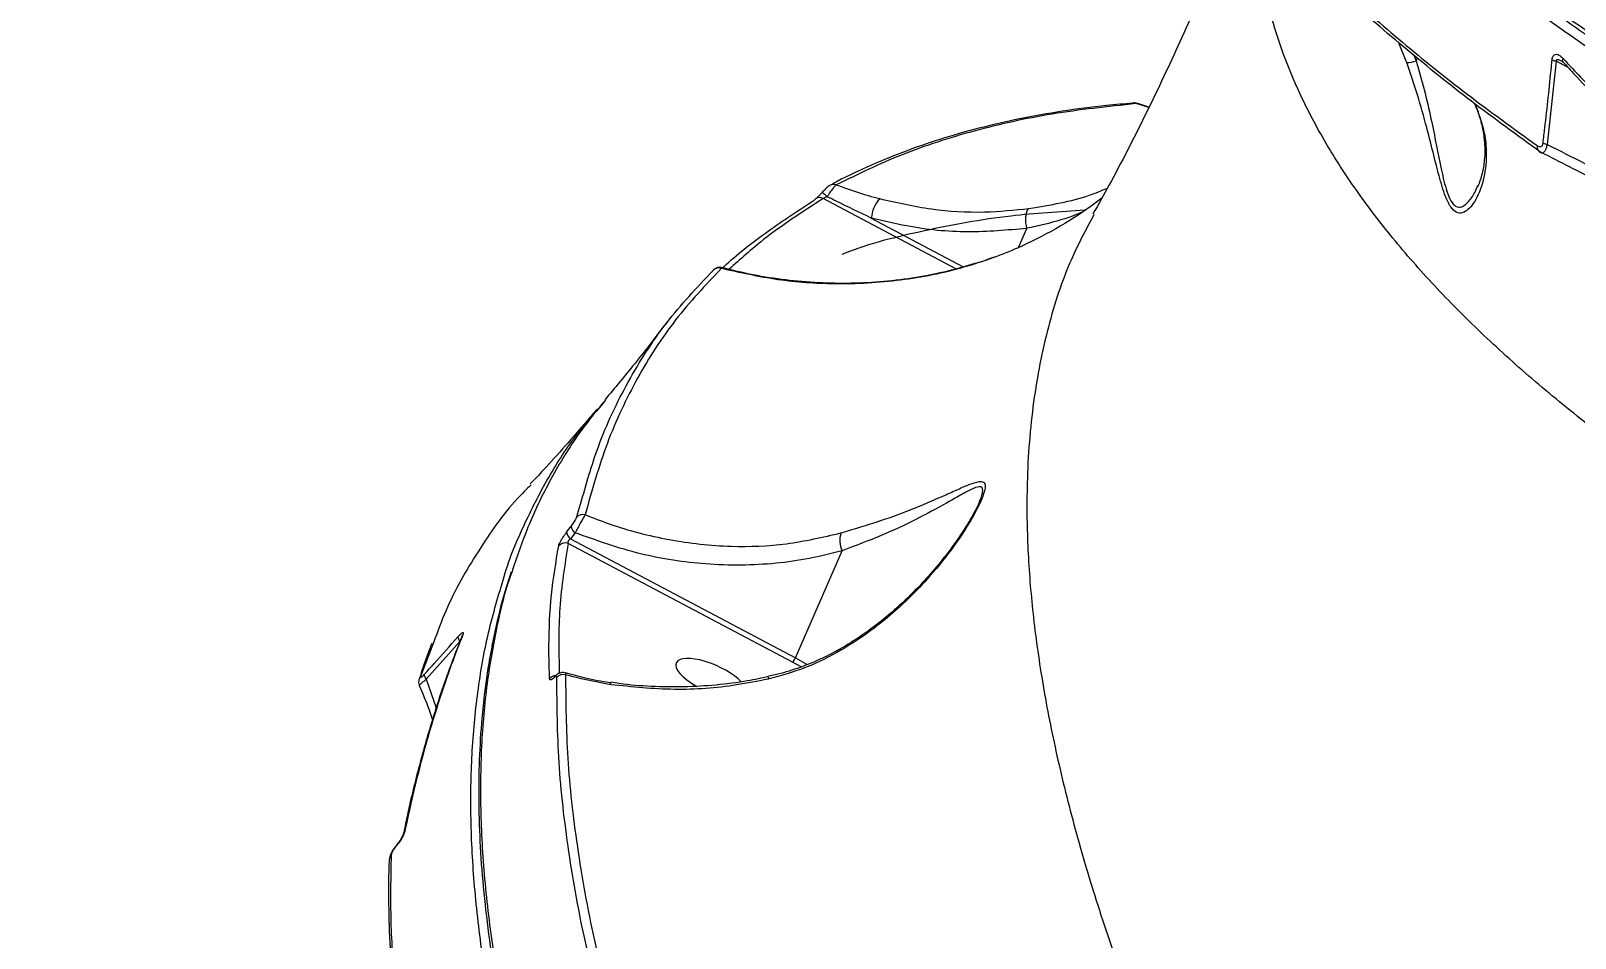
# Model space of a CAD drawing. Header units: millimetres. Extents: x -8607 to 7621, y -5747 to 4382.
# Drawn here: x 5129.4 to 5321.1, y -304.1 to -191.5 of the extents above; entities that cross this region are included whole.
import ezdxf

# ---------------------------------------------------------------- set-up
doc = ezdxf.new("R2010")
doc.units = ezdxf.units.MM
doc.layers.add('DIKOM_ОБЪЕКТ', color=7, linetype='Continuous')
doc.layers.add('DIKOM_РАЗМЕР_ОБЪЕКТА', color=7, linetype='Continuous')
doc.styles.add('style1', font='arial.ttf', dxfattribs={"width": 0.8})
doc.dimstyles.new('1-50', dxfattribs={"dimtxt": 300, "dimasz": 200, "dimexe": 100, "dimexo": 0, "dimgap": 100, "dimtad": 1, "dimtxsty": 'style1', "dimcen": 200, "dimclrd": 7, "dimclre": 7, "dimclrt": 7, "dimadec": 1, "dimazin": 2, "dimtfac": 1, "dimtmove": 0, "dimatfit": 2, "dimfxl": 0, "dimlwd": 25, "dimlwe": 18, "dimarcsym": 0})

# ---------------------------------------------------------------- blocks, each defined once
blk = doc.blocks.new('*D11')
at = {"layer": 'Defpoints', "color": 0, "transparency": 16777216}
for p in [(7619.37, -165.15), (-6826.53, -739.39), (7619.37, -5647.14)]:
    blk.add_point(p, dxfattribs=at)
at = {"layer": 'DIKOM_РАЗМЕР_ОБЪЕКТА', "color": 7, "lineweight": 18, "transparency": 16777216}
for p, q in [((7619.37, -165.15), (7619.37, -5747.14)), ((-6826.53, -739.39), (-6826.53, -5747.14))]:
    blk.add_line(p, q, dxfattribs=at)
at = {"layer": 'DIKOM_РАЗМЕР_ОБЪЕКТА', "color": 7, "lineweight": 25, "transparency": 16777216}
blk.add_line((-6626.53, -5647.14), (7419.37, -5647.14), dxfattribs=at)
at = {"layer": 'DIKOM_РАЗМЕР_ОБЪЕКТА', "color": 7, "transparency": 16777216}
for points in [[(-6626.53, -5613.8), (-6626.53, -5680.47), (-6826.53, -5647.14)], [(7419.37, -5613.8), (7419.37, -5680.47), (7619.37, -5647.14)]]:
    blk.add_solid(points, dxfattribs=at)
at = {"layer": 'DIKOM_РАЗМЕР_ОБЪЕКТА', "color": 7, "transparency": 16777216, "insert": (396.42, -5393.96), "char_height": 300, "attachment_point": 5, "style": 'style1'}
blk.add_mtext('14400', dxfattribs=at)
blk = doc.blocks.new('*D13')
at = {"layer": 'Defpoints', "color": 0, "transparency": 16777216}
for p in [(-5326.53, -191.39), (6073.47, -191.39), (6073.47, -4959.53)]:
    blk.add_point(p, dxfattribs=at)
at = {"layer": 'DIKOM_РАЗМЕР_ОБЪЕКТА', "color": 7, "lineweight": 18, "transparency": 16777216}
for p, q in [((-5326.53, -191.39), (-5326.53, -5059.53)), ((6073.47, -191.39), (6073.47, -5059.53))]:
    blk.add_line(p, q, dxfattribs=at)
at = {"layer": 'DIKOM_РАЗМЕР_ОБЪЕКТА', "color": 7, "lineweight": 25, "transparency": 16777216}
blk.add_line((-5126.53, -4959.53), (5873.47, -4959.53), dxfattribs=at)
at = {"layer": 'DIKOM_РАЗМЕР_ОБЪЕКТА', "color": 7, "transparency": 16777216}
for points in [[(-5126.53, -4926.2), (-5126.53, -4992.86), (-5326.53, -4959.53)], [(5873.47, -4926.2), (5873.47, -4992.86), (6073.47, -4959.53)]]:
    blk.add_solid(points, dxfattribs=at)
at = {"layer": 'DIKOM_РАЗМЕР_ОБЪЕКТА', "color": 7, "transparency": 16777216, "insert": (373.47, -4706.36), "char_height": 300, "attachment_point": 5, "style": 'style1'}
blk.add_mtext('11400', dxfattribs=at)

msp = doc.modelspace()

# ---------------------------------------------------------------- linework, layer by layer
at = {"layer": 'DIKOM_ОБЪЕКТ', "color": 7, "linetype": 'Continuous', "lineweight": 15}
for p, q in [((5300.127, -195.221), (5299.162, -192.858)), ((5300.195, -195.388), (5300.127, -195.221)), ((5301.076, -194.476), (5301.372, -195.191)), ((5301.372, -195.191), (5301.526, -194.837)), ((5318.766, -195.234), (5317.643, -205.576)), ((5320.233, -196.011), (5318.766, -195.234)), ((5319.685, -195.44), (5319.697, -195.453)), ((5268.183, -200.974), (5266.597, -200.499)), ((5268.193, -200.955), (5266.695, -200.461)), ((5308.94, -210.862), (5309.037, -210.637)), ((5244.248, -221.005), (5227.772, -212.282)), ((5233.745, -214.704), (5245.165, -220.751)), ((5252.005, -218.373), (5253.048, -215.976)), ((5197.15, -251.85), (5197.661, -250.198)), ((5195.928, -253.687), (5196.499, -252.957)), ((5196.989, -253.768), (5196.416, -254.5)), ((5196.416, -254.5), (5224.326, -269.276)), ((5223.976, -269.831), (5196.126, -255.086)), ((5224.326, -269.276), (5230.107, -255.991)), ((5179.451, -267.303), (5177.805, -271.594)), ((5182.688, -267.236), (5178.502, -271.939)), ((5182.912, -266.664), (5182.731, -267.136)), ((5225.019, -270.403), (5223.976, -269.831)), ((5224.326, -269.276), (5225.796, -270.094)), ((5178.502, -271.939), (5179.752, -275.479)), ((5201.421, -272.391), (5201.422, -272.392)), ((5174.875, -292.438), (5174.544, -292.867)), ((5174.872, -292.435), (5174.876, -292.43))]:
    msp.add_line(p, q, dxfattribs=at)
at = {"layer": 'DIKOM_ОБЪЕКТ', "color": 7, "linetype": 'Continuous', "lineweight": 15, "flags": 128}
for points in [[(5316.672, -206.463), (5316.739, -206.504), (5316.854, -206.55)], [(5226.878, -212.279), (5226.759, -212.368), (5226.657, -212.48)], [(5228.264, -212.047), (5228.125, -211.926), (5227.997, -211.815), (5227.884, -211.717), (5227.79, -211.636), (5227.718, -211.574), (5227.671, -211.534), (5227.651, -211.518), (5227.658, -211.525)], [(5183.043, -266.412), (5182.954, -266.529), (5182.891, -266.654)], [(5194.474, -271.568), (5194.404, -271.655), (5194.347, -271.779)], [(5220.998, -271.698), (5220.986, -271.704), (5220.95, -271.778), (5220.934, -271.933)], [(5174.85, -292.521), (5174.866, -292.443), (5174.872, -292.435)]]:
    msp.add_lwpolyline(points, dxfattribs=at)
at = {"layer": 'DIKOM_ОБЪЕКТ', "color": 7, "linetype": 'Continuous', "lineweight": 15}
for centre, radius, start, end in [((5300.304, -192.421), 2.968, 267.89599, 291.09898), ((5319.043, -193.538), 1.718, 242.28471, 260.6935), ((5320.159, -195.038), 0.622, 162.12823, 220.32792), ((5266.245, -201.198), 0.783, 63.32233, 92.96133), ((5317.122, -205.873), 0.742, 167.49625, 232.67246), ((5317.967, -203.891), 1.716, 240.63869, 259.13921), ((5229.057, -211.403), 0.886, 67.03175, 117.45304), ((5227.323, -213.027), 0.87, 58.92529, 120.74624), ((5238.094, -215.119), 4.369, 139.60949, 174.54907), ((5214.79, -221.804), 0.913, 68.55239, 141.55812), ((4909.132, -176.238), 498.672, 319.88716, 353.07701), ((5197.551, -252.874), 1.056, 184.5085, 237.80587), ((5197.93, -252.486), 1.007, 73.07713, 140.81977), ((5196.982, -253.606), 1.058, 184.39312, 237.63524), ((5233.056, -254.697), 3.219, 163.35927, 203.68546), ((5195.731, -256.029), 1.023, 67.26676, 140.66122), ((5183.232, -266.634), 0.81, 182.58576, 227.89124), ((5222.68, -268.626), 1.769, 317.08031, 338.43393), ((5178.431, -272.171), 0.851, 137.28914, 163.32542), ((5179.064, -271.343), 0.819, 181.50831, 226.7037), ((5194.639, -272.509), 1.036, 93.55654, 142.17043), ((5195.534, -272.402), 1.06, 75.71155, 140.5903), ((5200.835, -272.482), 0.594, 347.17424, 8.76562), ((4918.446, -153.187), 471.815, 327.84844, 345.11573), ((5176.368, -291.268), 0.723, 134.89815, 168.38951), ((5174.744, -294.389), 0.825, 137.11732, 177.50308)]:
    msp.add_arc(centre, radius, start, end, dxfattribs=at)
for start_param, end_param in [(3.1075043, 4.4573664), (0.6739656, 3.1075043)]:
    msp.add_ellipse((5213.816, -271.786), major_axis=(4.28, -1.868), ratio=0.3638166, start_param=start_param, end_param=end_param, dxfattribs=at)
for points, knots in [([(5261.766, -120.719), (5262.045, -121.819), (5262.884, -125.117), (5265.078, -130.587), (5268.267, -137.112), (5272.164, -143.593), (5276.762, -150.104), (5282.105, -156.672), (5288.194, -163.279), (5295.045, -169.921), (5302.617, -176.547), (5310.795, -183.058), (5319.529, -189.436), (5328.787, -195.681), (5338.675, -201.864), (5349.243, -208.012), (5360.479, -214.103), (5372.392, -220.132), (5384.899, -226.051), (5398.508, -232.079), (5413.25, -238.173), (5429.171, -244.296), (5445.722, -250.217), (5462.883, -255.924), (5480.449, -261.35), (5498.346, -266.474), (5514.586, -270.804), (5524.998, -273.364), (5529.238, -274.406)], [0, 0, 0, 0, 0.0193792, 0.0581174, 0.0954279, 0.1328025, 0.1703717, 0.2080063, 0.2463915, 0.2848464, 0.3235135, 0.3622519, 0.3995625, 0.436937, 0.4745063, 0.5121409, 0.5505261, 0.588981, 0.6276481, 0.6663865, 0.7098565, 0.7533264, 0.7968979, 0.8407788, 0.8847641, 0.927591, 0.970515, 1, 1, 1, 1]), ([(5404.168, -236.345), (5400.751, -234.903), (5393.01, -231.637), (5381.434, -226.4), (5369.436, -220.637), (5357.944, -214.735), (5346.904, -208.67), (5336.367, -202.455), (5326.355, -196.092), (5316.954, -189.629), (5308.3, -183.159), (5300.396, -176.707), (5293.221, -170.278), (5286.688, -163.798), (5280.779, -157.239), (5275.53, -150.618), (5270.968, -143.94), (5267.121, -137.254), (5264.11, -130.664), (5262.213, -125.61), (5261.562, -122.802), (5261.401, -122.108)], [0, 0, 0, 0, 0.0428991, 0.0971839, 0.151562, 0.2062232, 0.2609796, 0.316828, 0.372778, 0.4290365, 0.4853989, 0.5396837, 0.5940618, 0.648723, 0.7034795, 0.7593278, 0.8152778, 0.8715363, 0.9278987, 0.9821829, 1, 1, 1, 1]), ([(5261.715, -121.043), (5261.95, -121.915), (5262.57, -124.212), (5263.926, -127.96), (5265.746, -132.28), (5267.887, -136.616), (5270.327, -140.947), (5273.065, -145.265), (5276.099, -149.571), (5279.429, -153.867), (5283.055, -158.153), (5286.979, -162.431), (5291.2, -166.702), (5295.72, -170.967), (5300.54, -175.228), (5305.663, -179.485), (5311.084, -183.735), (5316.781, -187.963), (5322.735, -192.15), (5328.93, -196.287), (5335.362, -200.373), (5342.035, -204.409), (5348.949, -208.398), (5356.107, -212.34), (5363.511, -216.238), (5371.162, -220.091), (5379.063, -223.901), (5387.217, -227.67), (5395.622, -231.396), (5404.254, -235.069), (5413.079, -238.673), (5422.066, -242.196), (5431.207, -245.634), (5440.506, -248.991), (5449.965, -252.267), (5459.589, -255.463), (5469.378, -258.582), (5479.337, -261.622), (5489.466, -264.587), (5499.776, -267.471), (5508.857, -269.921), (5514.549, -271.372), (5516.7, -271.92)], [0, 0, 0, 0, 0.0156363, 0.0411444, 0.0668171, 0.0925212, 0.118104, 0.1435891, 0.169002, 0.1943684, 0.2197142, 0.2450657, 0.2704423, 0.2958694, 0.3213745, 0.3469852, 0.3727297, 0.3985238, 0.4242006, 0.449751, 0.4752041, 0.5005888, 0.525934, 0.5512685, 0.5766186, 0.6020063, 0.6274605, 0.6530102, 0.6786843, 0.7044559, 0.7301635, 0.7557277, 0.7811862, 0.8065684, 0.8319031, 0.8572195, 0.8825461, 0.9079026, 0.933318, 0.9588211, 0.9844409, 1, 1, 1, 1]), ([(5281.03, -170.5), (5280.417, -172.228), (5278.731, -176.979), (5275.658, -184.609), (5271.84, -193.411), (5267.704, -202.077), (5264.178, -209.012), (5261.929, -213.002), (5261.254, -214.2)], [0, 0, 0, 0, 0.1138099, 0.3128686, 0.5126522, 0.7130191, 0.9138143, 1, 1, 1, 1]), ([(5372.894, -271.444), (5368.834, -269.339), (5360.703, -265.122), (5349.439, -258.628), (5338.878, -252.017), (5329.685, -245.678), (5321.714, -239.648), (5314.83, -233.94), (5308.539, -228.174), (5302.847, -222.344), (5297.784, -216.469), (5293.363, -210.546), (5289.614, -204.6), (5286.722, -198.962), (5284.575, -193.652), (5283.097, -188.783), (5282.118, -184.04), (5281.627, -179.423), (5281.533, -175.368), (5281.796, -172.867), (5281.899, -171.887)], [0, 0, 0, 0, 0.0678739, 0.1359356, 0.2041657, 0.2725871, 0.3293623, 0.386236, 0.4435019, 0.5008696, 0.5587606, 0.616758, 0.6751615, 0.7336756, 0.7827762, 0.8319433, 0.8779466, 0.9239499, 0.9701759, 1, 1, 1, 1]), ([(5285.658, -179.911), (5287.831, -182.075), (5292.18, -186.407), (5299.578, -192.877), (5307.563, -199.326), (5313.451, -203.582), (5316.398, -205.713)], [0, 0, 0, 0, 0.2489043, 0.4982428, 0.7488998, 1, 1, 1, 1]), ([(5316.854, -206.55), (5313.933, -204.442), (5308.086, -200.222), (5300.172, -193.801), (5294.894, -189.306), (5292.473, -186.942), (5292.278, -186.752)], [0, 0, 0, 0, 0.3229134, 0.6463899, 0.9715769, 1, 1, 1, 1]), ([(5308.708, -200.56), (5309.127, -201.717), (5309.986, -204.088), (5310.175, -207.384), (5309.702, -210.474), (5308.779, -212.562), (5307.853, -213.652), (5307.165, -214.107), (5306.409, -214.12), (5305.646, -213.408), (5304.899, -211.856), (5304.196, -209.461), (5303.468, -206.524), (5302.616, -203.147), (5301.578, -199.387), (5300.658, -196.727), (5300.195, -195.388)], [0, 0, 0, 0, 0.107821, 0.2210421, 0.337286, 0.4558856, 0.4981827, 0.5410117, 0.5880391, 0.626747, 0.6655075, 0.7228274, 0.7813397, 0.8411435, 0.9200144, 1, 1, 1, 1]), ([(5301.372, -195.191), (5301.712, -196.371), (5302.394, -198.741), (5303.194, -202.232), (5303.88, -205.599), (5304.477, -208.665), (5305.049, -211.116), (5305.666, -212.65), (5306.322, -213.384), (5307.123, -213.375), (5307.962, -212.618), (5308.595, -211.702), (5308.872, -211.028), (5308.94, -210.862)], [0, 0, 0, 0, 0.1247635, 0.2506906, 0.3598131, 0.4705807, 0.5692774, 0.6272135, 0.6850015, 0.7591436, 0.8579345, 0.9650953, 1, 1, 1, 1]), ([(5317.125, -205.387), (5317.201, -204.758), (5317.58, -201.613), (5317.947, -198.169), (5318.217, -195.35), (5318.244, -195.059)], [0, 0, 0, 0, 0.1831691, 0.9158786, 1, 1, 1, 1]), ([(5318.244, -195.059), (5318.259, -194.959), (5318.289, -194.759), (5318.402, -194.542), (5318.572, -194.392), (5318.845, -194.346), (5319.199, -194.493), (5319.447, -194.731), (5319.567, -194.847)], [0, 0, 0, 0, 0.1098635, 0.2200424, 0.3257284, 0.4925231, 0.7537199, 1, 1, 1, 1]), ([(5319.493, -195.277), (5319.38, -195.217), (5319.189, -195.116), (5318.955, -195.044), (5318.826, -195.045), (5318.774, -195.074), (5318.757, -195.099), (5318.748, -195.13), (5318.747, -195.172), (5318.759, -195.211), (5318.766, -195.234)], [0, 0, 0, 0, 0.387287, 0.657229, 0.7871315, 0.8321154, 0.877532, 0.8902854, 0.9348404, 1, 1, 1, 1]), ([(5319.484, -195.265), (5319.484, -195.265), (5319.475, -195.262), (5319.553, -195.304), (5319.637, -195.392), (5319.685, -195.442)], [0, 0, 0, 0, 0.0340921, 0.4456179, 1, 1, 1, 1]), ([(5319.567, -194.847), (5319.892, -195.195), (5321.515, -196.936), (5325.823, -201.474), (5332.743, -208.479), (5343.031, -218.432), (5351.025, -225.588), (5355.872, -229.928)], [0, 0, 0, 0, 0.0299896, 0.1499527, 0.3900715, 0.6301904, 1, 1, 1, 1]), ([(5319.708, -195.44), (5320.241, -196.022), (5322.669, -198.669), (5327.23, -203.393), (5333.387, -209.6), (5339.774, -215.796), (5346.387, -221.981), (5351.782, -226.898), (5355.05, -229.752), (5355.961, -230.548)], [0, 0, 0, 0, 0.0500692, 0.2279849, 0.404948, 0.5811762, 0.7568616, 0.9321959, 1, 1, 1, 1]), ([(5266.211, -200.449), (5265.117, -200.536), (5262.113, -200.777), (5257.42, -201.42), (5252.123, -202.354), (5247.055, -203.521), (5242.21, -204.908), (5237.578, -206.511), (5233.182, -208.359), (5230.211, -209.738), (5228.773, -210.563), (5228.658, -210.63)], [0, 0, 0, 0, 0.0750372, 0.2060804, 0.3370231, 0.4675972, 0.5977148, 0.7277602, 0.8581014, 0.9886199, 1, 1, 1, 1]), ([(5266.597, -200.499), (5263.079, -200.875), (5256.034, -201.627), (5246.394, -203.796), (5237.385, -206.668), (5232.066, -209.279), (5229.403, -210.587)], [0, 0, 0, 0, 0.24827597, 0.49723107, 0.74826419, 1, 1, 1, 1]), ([(5266.688, -200.479), (5266.595, -200.452), (5266.426, -200.402), (5266.263, -200.419), (5266.189, -200.427)], [0, 0, 0, 0, 0.5450687, 1, 1, 1, 1]), ([(5266.685, -200.491), (5266.68, -200.483), (5266.667, -200.461), (5266.624, -200.484), (5266.597, -200.499)], [0, 0, 0, 0, 0.3555855, 1, 1, 1, 1]), ([(5308.629, -200.502), (5308.835, -201.019), (5309.287, -202.156), (5309.688, -203.844), (5309.907, -205.596), (5309.888, -207.33), (5309.632, -208.988), (5309.271, -210.221), (5309.013, -210.777), (5308.968, -210.873)], [0, 0, 0, 0, 0.1243131, 0.2734499, 0.4310845, 0.5980764, 0.7745615, 0.960965, 1, 1, 1, 1]), ([(5316.398, -205.713), (5316.488, -205.765), (5316.646, -205.858), (5316.857, -205.845), (5316.998, -205.743), (5317.089, -205.589), (5317.113, -205.454), (5317.125, -205.387)], [0, 0, 0, 0, 0.3196286, 0.5618766, 0.7279416, 0.8640377, 1, 1, 1, 1]), ([(5316.684, -206.446), (5316.736, -206.496), (5316.811, -206.568), (5316.914, -206.6), (5316.946, -206.61)], [0, 0, 0, 0, 0.69152522, 1, 1, 1, 1]), ([(5347.074, -226.447), (5344.558, -224.308), (5339.386, -219.911), (5331.554, -214.634), (5323.996, -210.116), (5319.235, -207.739), (5316.854, -206.55)], [0, 0, 0, 0, 0.270576, 0.5561854, 0.7780896, 1, 1, 1, 1]), ([(5317.643, -205.576), (5317.596, -205.745), (5317.502, -206.081), (5317.324, -206.434), (5317.14, -206.629), (5317.011, -206.669), (5316.951, -206.622), (5316.944, -206.617)], [0, 0, 0, 0, 0.23236234, 0.46459206, 0.70161306, 0.96642682, 1, 1, 1, 1]), ([(5317.643, -205.576), (5319.217, -206.357), (5323.488, -208.475), (5330.276, -212.379), (5337.888, -217.43), (5345.131, -223.055), (5350.937, -228.357), (5355.664, -233.33), (5359.433, -237.839), (5362.996, -242.917), (5365.458, -247.253), (5366.621, -249.902), (5366.96, -250.676)], [0, 0, 0, 0, 0.0783339, 0.2125921, 0.3472662, 0.4817928, 0.6158493, 0.6916662, 0.7820716, 0.8726186, 0.9628125, 1, 1, 1, 1]), ([(5228.657, -210.621), (5228.636, -210.629), (5228.535, -210.669), (5228.331, -210.836), (5228.004, -211.123), (5227.703, -211.45), (5227.577, -211.604), (5227.56, -211.625)], [0, 0, 0, 0, 0.04431311, 0.21706099, 0.63438447, 0.95100757, 1, 1, 1, 1]), ([(5229.403, -210.587), (5229.324, -210.652), (5229.168, -210.78), (5228.834, -211.192), (5228.521, -211.636), (5228.333, -211.937), (5228.264, -212.047)], [0, 0, 0, 0, 0.2783905, 0.5566671, 0.8378786, 1, 1, 1, 1]), ([(5229.403, -210.587), (5230.736, -211.052), (5232.521, -211.674), (5234.313, -212.164), (5234.766, -212.288)], [0, 0, 0, 0, 0.7468213, 1, 1, 1, 1]), ([(5215.264, -220.872), (5215.426, -220.725), (5217.178, -219.135), (5220.843, -216.263), (5224.718, -213.742), (5226.657, -212.48)], [0, 0, 0, 0, 0.0482691, 0.5237819, 1, 1, 1, 1]), ([(5227.772, -212.282), (5225.217, -213.93), (5220.971, -216.669), (5217.483, -219.811), (5216.094, -221.062)], [0, 0, 0, 0, 0.6018177, 1, 1, 1, 1]), ([(5227.596, -211.575), (5227.543, -211.635), (5227.397, -211.803), (5227.175, -212.025), (5226.985, -212.197), (5226.898, -212.267), (5226.866, -212.286), (5226.877, -212.28), (5226.878, -212.279)], [0, 0, 0, 0, 0.1644797, 0.4619283, 0.7057001, 0.8754503, 0.9912161, 1, 1, 1, 1]), ([(5228.264, -212.047), (5228.24, -212.059), (5228.159, -212.101), (5228.023, -212.169), (5227.871, -212.241), (5227.804, -212.268), (5227.772, -212.282)], [0, 0, 0, 0, 0.1262397, 0.4366032, 0.7262042, 1, 1, 1, 1]), ([(5233.745, -214.704), (5232.291, -214.011), (5230.46, -213.137), (5228.639, -212.233), (5228.264, -212.047)], [0, 0, 0, 0, 0.7939405, 1, 1, 1, 1]), ([(5234.766, -212.288), (5236.907, -212.773), (5241.231, -213.751), (5247.496, -214.102), (5251.498, -213.694), (5253.342, -213.506)], [0, 0, 0, 0, 0.3460024, 0.6987424, 1, 1, 1, 1]), ([(5262.344, -212.248), (5261.907, -212.582), (5260.11, -213.956), (5256.631, -216.094), (5252.568, -218.216), (5249.948, -219.228), (5248.964, -219.608)], [0, 0, 0, 0, 0.10879467, 0.44745761, 0.79242075, 1, 1, 1, 1]), ([(5253.342, -213.506), (5254.655, -213.291), (5257.321, -212.856), (5260.592, -212.01), (5262.314, -211.29), (5263.049, -210.983)], [0, 0, 0, 0, 0.3574093, 0.7257933, 1, 1, 1, 1]), ([(5260.247, -213.732), (5257.151, -213.921), (5250.129, -214.35), (5240.274, -216.218), (5233.327, -217.887), (5230.223, -219.18), (5230.093, -219.235)], [0, 0, 0, 0, 0.2783156, 0.6314035, 0.9844888, 1, 1, 1, 1]), ([(5253.049, -215.969), (5253.008, -215.748), (5252.927, -215.306), (5252.915, -214.644), (5252.987, -214.077), (5253.127, -213.708), (5253.258, -213.555), (5253.327, -213.514), (5253.342, -213.506)], [0, 0, 0, 0, 0.2046015, 0.4092031, 0.6138048, 0.8184071, 0.9603891, 1, 1, 1, 1]), ([(5261.379, -214.268), (5260.323, -216.249), (5257.937, -220.722), (5255.421, -228.703), (5253.629, -238.008), (5252.977, -247.145), (5253.103, -255.802), (5253.736, -263.774), (5254.894, -272.118), (5256.585, -280.846), (5258.811, -289.929), (5261.582, -299.372), (5264.893, -309.134), (5268.603, -318.837), (5272.638, -328.408), (5276.797, -337.508), (5281.184, -346.47), (5285.759, -355.275), (5290.663, -364.211), (5297.022, -375.211), (5305.055, -388.342), (5311.904, -398.583), (5315.333, -403.711)], [0, 0, 0, 0, 0.0521678, 0.1177984, 0.1836628, 0.249822, 0.2963915, 0.343043, 0.3900516, 0.4371434, 0.4847245, 0.5323909, 0.580423, 0.6285418, 0.6715305, 0.7145807, 0.7535952, 0.7926098, 0.8318079, 0.871006, 0.9354007, 1, 1, 1, 1]), ([(5259.832, -213.995), (5259.613, -214.091), (5258.246, -214.686), (5255.933, -215.329), (5253.784, -215.822), (5253.05, -215.969), (5253.049, -215.969)], [0, 0, 0, 0, 0.1127889, 0.7060453, 0.9996866, 1, 1, 1, 1]), ([(5253.048, -215.976), (5250.616, -216.201), (5245.695, -216.657), (5239.173, -216.007), (5235.207, -215.055), (5233.745, -214.704)], [0, 0, 0, 0, 0.3814249, 0.7719511, 1, 1, 1, 1]), ([(5253.049, -215.969), (5253.049, -215.97), (5253.049, -215.973), (5253.048, -215.975), (5253.048, -215.976)], [0, 0, 0, 0, 0.5313258, 1, 1, 1, 1]), ([(5248.964, -219.608), (5247.715, -220.027), (5243.961, -221.288), (5237.34, -222.596), (5229.574, -223.034), (5222.075, -222.52), (5217.454, -221.479), (5215.124, -220.954)], [0, 0, 0, 0, 0.1161126, 0.348861, 0.5873476, 0.791863, 1, 1, 1, 1]), ([(5246.61, -220.351), (5245.489, -220.679), (5243.095, -221.379), (5239.31, -222.115), (5235.305, -222.627), (5231.252, -222.844), (5227.178, -222.78), (5223.109, -222.425), (5219.084, -221.81), (5216.461, -221.167), (5215.162, -220.848)], [0, 0, 0, 0, 0.1109035, 0.2370237, 0.363836, 0.4911887, 0.6182171, 0.7460537, 0.8742128, 1, 1, 1, 1]), ([(5248.986, -219.536), (5248.347, -219.787), (5247.569, -220.092), (5246.756, -220.311), (5246.61, -220.351)], [0, 0, 0, 0, 0.8197031, 1, 1, 1, 1]), ([(5197.661, -250.198), (5198.343, -247.787), (5199.868, -242.395), (5203.455, -234.918), (5208.115, -227.555), (5212.086, -223.345), (5214.075, -221.237)], [0, 0, 0, 0, 0.2112341, 0.4722866, 0.7357375, 1, 1, 1, 1]), ([(5215.124, -220.954), (5213.167, -223.027), (5209.247, -227.177), (5204.589, -234.469), (5200.76, -242.482), (5199.07, -248.506), (5198.223, -251.523)], [0, 0, 0, 0, 0.2481019, 0.4969506, 0.748088, 1, 1, 1, 1]), ([(5215.16, -220.851), (5215.075, -220.834), (5214.91, -220.8), (5214.671, -220.836), (5214.475, -220.908), (5214.33, -220.995), (5214.233, -221.073), (5214.177, -221.123), (5214.148, -221.154), (5214.138, -221.164)], [0, 0, 0, 0, 0.2085271, 0.4083243, 0.5792311, 0.7220219, 0.8319538, 0.9468186, 1, 1, 1, 1]), ([(5215.157, -220.873), (5215.161, -220.867), (5215.17, -220.855), (5215.14, -220.92), (5215.124, -220.954)], [0, 0, 0, 0, 0.4702336, 1, 1, 1, 1]), ([(5208.388, -227.605), (5207.055, -229.35), (5204.567, -232.61), (5201.914, -235.775), (5200.681, -237.245)], [0, 0, 0, 0, 0.5353556, 1, 1, 1, 1]), ([(5188.173, -259.202), (5188.175, -259.195), (5188.827, -256.85), (5190.683, -252.576), (5193.773, -246.529), (5197.072, -241.516), (5199.526, -238.722), (5200.555, -237.55)], [0, 0, 0, 0, 0.0007169, 0.2734741, 0.5467347, 0.8099195, 1, 1, 1, 1]), ([(5200.753, -237.304), (5199.738, -238.517), (5197.285, -241.451), (5194.14, -246.617), (5191.262, -252.383), (5189.873, -256.449), (5189.225, -258.344)], [0, 0, 0, 0, 0.2010693, 0.486034, 0.7604968, 1, 1, 1, 1]), ([(5405.333, -236.647), (5405.053, -238.847), (5404.241, -245.23), (5402.662, -255.755), (5400.495, -268.193), (5398.018, -280.56), (5395.237, -292.849), (5392.154, -305.053), (5388.769, -317.166), (5385.085, -329.181), (5381.103, -341.092), (5376.827, -352.892), (5372.257, -364.575), (5367.397, -376.134), (5362.249, -387.564), (5356.816, -398.857), (5351.102, -410.008), (5345.108, -421.01), (5338.839, -431.858), (5332.297, -442.546), (5325.487, -453.068), (5318.412, -463.418), (5311.076, -473.591), (5303.48, -483.579), (5296.911, -491.802), (5292.841, -496.668), (5291.457, -498.322)], [0, 0, 0, 0, 0.0228186, 0.0662181, 0.1096184, 0.1530188, 0.1964194, 0.2398202, 0.2832212, 0.3266223, 0.3700235, 0.4134249, 0.4568264, 0.5002279, 0.5436296, 0.5870313, 0.630433, 0.6738348, 0.7172366, 0.7606385, 0.8040403, 0.847442, 0.8908438, 0.9342454, 0.977647, 1, 1, 1, 1]), ([(5199.704, -238.412), (5199.291, -238.897), (5197.087, -241.487), (5194.333, -244.619), (5191.954, -247.13), (5191.416, -247.698)], [0, 0, 0, 0, 0.1513635, 0.8081326, 1, 1, 1, 1]), ([(5191.519, -247.797), (5190.944, -248.365), (5188.419, -250.854), (5184.851, -256.065), (5181.376, -261.99), (5179.919, -266.012), (5179.451, -267.303)], [0, 0, 0, 0, 0.1061748, 0.4658969, 0.82862, 1, 1, 1, 1]), ([(5229.971, -253.775), (5231.618, -253.286), (5234.958, -252.293), (5239.293, -250.664), (5242.488, -249.278), (5244.716, -248.263), (5246.233, -247.61), (5247.346, -247.288), (5247.894, -247.559), (5247.896, -248.349), (5247.512, -249.477), (5246.912, -250.745), (5245.753, -252.846), (5243.728, -255.883), (5240.31, -260.075), (5236.668, -263.62), (5233.001, -266.455), (5229.665, -268.592), (5225.669, -270.623), (5222.529, -271.492), (5220.934, -271.933)], [0, 0, 0, 0, 0.0820687, 0.1664748, 0.2508371, 0.2940036, 0.3376005, 0.3839912, 0.4157853, 0.4428447, 0.469835, 0.4939799, 0.5187256, 0.588613, 0.6603826, 0.7589133, 0.8094734, 0.8604908, 0.9291629, 1, 1, 1, 1]), ([(5247.143, -249.957), (5247.155, -249.934), (5247.379, -249.496), (5247.565, -248.82), (5247.602, -248.106), (5247.108, -247.962), (5246.129, -248.357), (5244.748, -249.119), (5242.533, -250.392), (5239.37, -252.111), (5235.055, -254.142), (5231.769, -255.37), (5230.107, -255.991)], [0, 0, 0, 0, 0.0028922, 0.0541309, 0.1049474, 0.166363, 0.2486828, 0.3416104, 0.43586, 0.6296557, 0.8127501, 1, 1, 1, 1]), ([(5247.148, -249.96), (5247.141, -249.977), (5247.045, -250.222), (5246.726, -250.872), (5246.142, -251.944), (5245.291, -253.339), (5244.107, -255.097), (5242.532, -257.186), (5240.56, -259.502), (5238.223, -261.917), (5235.582, -264.283), (5232.73, -266.439), (5229.971, -268.181), (5227.256, -269.573), (5224.589, -270.613), (5222.46, -271.284), (5221.251, -271.509), (5220.975, -271.561)], [0, 0, 0, 0, 0.0024772, 0.035618, 0.074975, 0.122971, 0.1849537, 0.2639301, 0.3494196, 0.4436116, 0.5469264, 0.6460753, 0.7406027, 0.8166081, 0.897344, 0.9765602, 1, 1, 1, 1]), ([(5196.499, -252.957), (5196.551, -252.888), (5196.662, -252.742), (5196.831, -252.489), (5196.985, -252.232), (5197.102, -252), (5197.134, -251.9), (5197.15, -251.85)], [0, 0, 0, 0, 0.17984313, 0.38009333, 0.58120704, 0.79069756, 1, 1, 1, 1]), ([(5198.223, -251.523), (5198.165, -251.62), (5198.048, -251.814), (5197.776, -252.299), (5197.47, -252.861), (5197.197, -253.372), (5197.045, -253.661), (5196.989, -253.768)], [0, 0, 0, 0, 0.2193575, 0.4388247, 0.6560351, 0.873298, 1, 1, 1, 1]), ([(5198.223, -251.523), (5199.211, -251.906), (5202.618, -253.23), (5208.689, -254.803), (5216.099, -255.591), (5223.299, -255.329), (5227.732, -254.297), (5229.971, -253.775)], [0, 0, 0, 0, 0.0953049, 0.3289405, 0.5680093, 0.7817927, 1, 1, 1, 1]), ([(5194.94, -255.381), (5194.961, -255.305), (5195.005, -255.153), (5195.184, -254.796), (5195.422, -254.397), (5195.682, -254.009), (5195.85, -253.789), (5195.928, -253.687)], [0, 0, 0, 0, 0.2131431, 0.4264747, 0.630601, 0.8289228, 1, 1, 1, 1]), ([(5196.416, -254.5), (5196.374, -254.524), (5196.299, -254.567), (5196.219, -254.642), (5196.157, -254.716), (5196.122, -254.774), (5196.09, -254.856), (5196.081, -254.913), (5196.085, -255.003), (5196.107, -255.048), (5196.126, -255.086)], [0, 0, 0, 0, 0.1793224, 0.3191654, 0.36903, 0.5165529, 0.5564664, 0.716577, 0.7656539, 1, 1, 1, 1]), ([(5230.107, -255.991), (5228.765, -256.336), (5226.08, -257.026), (5221.879, -257.607), (5217.577, -257.844), (5211.957, -257.642), (5204.989, -256.612), (5199.677, -254.724), (5196.989, -253.768)], [0, 0, 0, 0, 0.1264045, 0.2528125, 0.382977, 0.5131446, 0.7535723, 1, 1, 1, 1]), ([(5193.82, -271.874), (5193.808, -271.598), (5193.745, -270.221), (5193.696, -266.708), (5193.933, -261.426), (5194.604, -257.397), (5194.94, -255.381)], [0, 0, 0, 0, 0.0480628, 0.2403225, 0.6198794, 1, 1, 1, 1]), ([(5196.126, -255.086), (5195.695, -257.731), (5194.849, -262.923), (5194.961, -268.475), (5195.016, -271.198)], [0, 0, 0, 0, 0.5095139, 1, 1, 1, 1]), ([(5189.049, -258.615), (5188.817, -259.304), (5188.095, -261.442), (5187.155, -265.225), (5186.219, -269.95), (5185.55, -274.86), (5185.133, -279.943), (5184.97, -285.203), (5185.062, -290.642), (5185.408, -296.26), (5186.01, -302.062), (5186.867, -308.039), (5187.975, -314.17), (5189.332, -320.432), (5190.933, -326.807), (5192.778, -333.294), (5194.866, -339.895), (5197.197, -346.613), (5199.771, -353.449), (5202.59, -360.405), (5205.653, -367.483), (5208.961, -374.685), (5212.517, -382.014), (5216.32, -389.468), (5220.358, -397.025), (5224.615, -404.655), (5229.079, -412.332), (5233.743, -420.049), (5238.61, -427.81), (5243.681, -435.617), (5248.957, -443.473), (5254.439, -451.38), (5260.129, -459.341), (5266.029, -467.357), (5272.14, -475.432), (5278.469, -483.566), (5284.513, -491.159), (5288.529, -496.043), (5290.296, -498.192)], [0, 0, 0, 0, 0.013396, 0.0415675, 0.0697014, 0.0978282, 0.1259739, 0.1541613, 0.182419, 0.2107755, 0.2392599, 0.2679012, 0.2966055, 0.3251803, 0.353618, 0.38195, 0.4102077, 0.4384228, 0.466627, 0.4948488, 0.5231129, 0.5514511, 0.5798955, 0.6084782, 0.6371697, 0.665787, 0.694244, 0.7225833, 0.7508373, 0.7790383, 0.8072186, 0.8354101, 0.8636347, 0.8919245, 0.9203117, 0.9488284, 0.9774865, 1, 1, 1, 1]), ([(5189.225, -258.344), (5189.123, -258.62), (5188.226, -261.045), (5187.08, -266.037), (5185.826, -273.385), (5185.218, -281.255), (5185.201, -289.597), (5185.804, -298.368), (5187.011, -307.435), (5188.795, -316.755), (5191.134, -326.308), (5194.05, -336.204), (5197.566, -346.491), (5201.687, -357.147), (5206.428, -368.175), (5211.759, -379.494), (5217.916, -391.549), (5224.961, -404.333), (5232.966, -417.851), (5241.671, -431.623), (5251.07, -445.63), (5261.049, -459.706), (5271.565, -473.792), (5281.385, -486.372), (5287.866, -494.301), (5290.505, -497.53)], [0, 0, 0, 0, 0.0055234, 0.0486067, 0.091765, 0.135784, 0.179883, 0.2242252, 0.2686493, 0.3114359, 0.354296, 0.3973793, 0.4405376, 0.4845566, 0.5286556, 0.5729978, 0.6174219, 0.667272, 0.717122, 0.7670885, 0.8174098, 0.8678509, 0.9169635, 0.9661874, 1, 1, 1, 1]), ([(5219.65, -398.239), (5218.04, -395.256), (5214.392, -388.499), (5209.241, -378.172), (5204.192, -367.257), (5199.684, -356.56), (5195.695, -346.035), (5192.254, -335.721), (5189.378, -325.63), (5187.101, -315.846), (5185.452, -306.512), (5184.413, -297.643), (5183.963, -289.231), (5184.091, -281.174), (5184.82, -273.453), (5186.109, -266.069), (5187.485, -261.49), (5188.173, -259.202)], [0, 0, 0, 0, 0.0526285, 0.119225, 0.185936, 0.2529943, 0.3201694, 0.3886841, 0.4573234, 0.5263413, 0.5954866, 0.6620831, 0.728794, 0.7958523, 0.8630274, 0.9315421, 1, 1, 1, 1]), ([(5183.043, -266.412), (5182.92, -266.721), (5182.306, -268.266), (5180.781, -272.369), (5178.674, -278.957), (5176.955, -285.597), (5176.099, -289.619), (5175.857, -290.756)], [0, 0, 0, 0, 0.0413727, 0.2068703, 0.53815, 0.8694302, 1, 1, 1, 1]), ([(5182.422, -266.671), (5182.507, -266.577), (5182.678, -266.388), (5182.886, -266.202), (5183.03, -266.114), (5183.106, -266.13), (5183.106, -266.238), (5183.061, -266.361), (5183.043, -266.412)], [0, 0, 0, 0, 0.1643489, 0.329157, 0.4897515, 0.661608, 0.8613781, 1, 1, 1, 1]), ([(5182.731, -267.136), (5182.216, -268.446), (5180.993, -271.553), (5179.297, -276.718), (5177.624, -282.6), (5176.434, -287.359), (5175.869, -290.223), (5175.719, -290.98)], [0, 0, 0, 0, 0.1784807, 0.4233753, 0.6679394, 0.9122891, 1, 1, 1, 1]), ([(5179.188, -267.501), (5179.092, -267.731), (5178.496, -269.149), (5178.029, -270.662), (5177.638, -271.93)], [0, 0, 0, 0, 0.1621757, 1, 1, 1, 1]), ([(5178.245, -271.365), (5178.665, -270.899), (5180.067, -269.347), (5181.452, -267.773), (5182.422, -266.671)], [0, 0, 0, 0, 0.2996328, 1, 1, 1, 1]), ([(5182.902, -266.628), (5182.902, -266.627), (5182.904, -266.623), (5182.897, -266.64), (5182.892, -266.65)], [0, 0, 0, 0, 0.41766965, 1, 1, 1, 1]), ([(5177.623, -271.927), (5177.609, -271.965), (5177.566, -272.084), (5177.552, -272.339), (5177.574, -272.575), (5177.637, -272.68), (5177.645, -272.693)], [0, 0, 0, 0, 0.18543083, 0.56940828, 0.94658991, 1, 1, 1, 1]), ([(5178.502, -271.939), (5178.358, -272.059), (5178.069, -272.298), (5177.781, -272.549), (5177.637, -272.685), (5177.655, -272.685), (5177.661, -272.685)], [0, 0, 0, 0, 0.2859074, 0.5719697, 0.8559996, 1, 1, 1, 1]), ([(5177.805, -271.594), (5177.803, -271.6), (5177.789, -271.648), (5177.786, -271.707), (5177.835, -271.722), (5177.932, -271.668), (5178.072, -271.549), (5178.187, -271.426), (5178.245, -271.365)], [0, 0, 0, 0, 0.0354343, 0.257347, 0.4482178, 0.6281242, 0.8143664, 1, 1, 1, 1]), ([(5194.347, -271.779), (5194.259, -271.855), (5194.085, -272.008), (5193.904, -272.054), (5193.831, -271.98), (5193.822, -271.893), (5193.82, -271.874)], [0, 0, 0, 0, 0.30538476, 0.61146712, 0.91258371, 1, 1, 1, 1]), ([(5194.715, -271.729), (5194.715, -271.71), (5194.712, -271.639), (5194.66, -271.583), (5194.532, -271.615), (5194.408, -271.724), (5194.347, -271.779)], [0, 0, 0, 0, 0.10854385, 0.39837457, 0.69963925, 1, 1, 1, 1]), ([(5194.48, -271.559), (5194.465, -271.575), (5194.425, -271.617), (5194.397, -271.633), (5194.406, -271.628), (5194.407, -271.627)], [0, 0, 0, 0, 0.339676, 0.9194144, 1, 1, 1, 1]), ([(5195.751, -271.155), (5195.73, -271.145), (5195.607, -271.086), (5195.358, -271.099), (5195.054, -271.163), (5194.765, -271.317), (5194.585, -271.456), (5194.484, -271.559), (5194.475, -271.569)], [0, 0, 0, 0, 0.0440641, 0.2675381, 0.468037, 0.6835428, 0.9693086, 1, 1, 1, 1]), ([(5201.36, -316.958), (5200.287, -312.904), (5198.139, -304.785), (5196.075, -293.236), (5194.795, -282.115), (5194.742, -275.194), (5194.715, -271.729)], [0, 0, 0, 0, 0.2482771, 0.497233, 0.7482654, 1, 1, 1, 1]), ([(5195.75, -271.158), (5195.774, -271.174), (5195.812, -271.198), (5195.8, -271.327), (5195.796, -271.375)], [0, 0, 0, 0, 0.6259203, 1, 1, 1, 1]), ([(5201.421, -272.388), (5201.362, -272.38), (5200.3, -272.242), (5198.398, -271.857), (5196.591, -271.356), (5195.759, -271.125)], [0, 0, 0, 0, 0.0307657, 0.5536688, 1, 1, 1, 1]), ([(5195.796, -271.375), (5195.821, -274.787), (5195.872, -281.62), (5197.13, -292.664), (5199.187, -304.242), (5201.355, -312.439), (5202.441, -316.543)], [0, 0, 0, 0, 0.2482753, 0.4972305, 0.7482641, 1, 1, 1, 1]), ([(5201.415, -272.614), (5199.778, -272.312), (5197.889, -271.963), (5196.042, -271.444), (5195.796, -271.375)], [0, 0, 0, 0, 0.8666345, 1, 1, 1, 1]), ([(5220.934, -271.933), (5219.634, -272.188), (5215.821, -272.938), (5209.249, -273.428), (5204.048, -272.887), (5201.415, -272.614)], [0, 0, 0, 0, 0.2035485, 0.5968373, 1, 1, 1, 1]), ([(5220.976, -271.611), (5220.117, -271.798), (5217.968, -272.267), (5214.449, -272.695), (5210.455, -272.939), (5206.443, -272.861), (5203.425, -272.651), (5201.77, -272.374), (5201.434, -272.318)], [0, 0, 0, 0, 0.1348747, 0.337417, 0.5407765, 0.7445155, 0.9480326, 1, 1, 1, 1]), ([(5177.624, -272.7), (5178.053, -273.697), (5178.653, -275.094), (5179.129, -276.557), (5179.265, -276.976)], [0, 0, 0, 0, 0.7142394, 1, 1, 1, 1]), ([(5175.857, -290.756), (5175.822, -290.879), (5175.752, -291.125), (5175.501, -291.612), (5175.191, -292.102), (5174.957, -292.391), (5174.85, -292.521)], [0, 0, 0, 0, 0.2591499, 0.5177317, 0.7812284, 1, 1, 1, 1]), ([(5175.659, -291.123), (5175.658, -291.127), (5175.656, -291.137), (5175.627, -291.231), (5175.552, -291.408), (5175.401, -291.698), (5175.183, -292.039), (5174.988, -292.303), (5174.892, -292.409), (5174.874, -292.429)], [0, 0, 0, 0, 0.0652817, 0.1723434, 0.3214371, 0.518293, 0.7541704, 0.9544914, 1, 1, 1, 1]), ([(5174.544, -292.867), (5174.531, -292.884), (5174.386, -293.07), (5174.157, -293.512), (5173.947, -293.952), (5173.936, -294.275), (5173.933, -294.362)], [0, 0, 0, 0, 0.0361085, 0.3934369, 0.8367666, 1, 1, 1, 1]), ([(5174.85, -292.521), (5174.821, -292.556), (5174.703, -292.696), (5174.506, -292.973), (5174.309, -293.313), (5174.173, -293.619), (5174.151, -293.758), (5174.139, -293.828)], [0, 0, 0, 0, 0.0798484, 0.318135, 0.5555822, 0.7774002, 1, 1, 1, 1]), ([(5173.921, -294.353), (5173.919, -294.388), (5173.805, -296.149), (5173.812, -299.791), (5173.964, -305.29), (5174.402, -310.973), (5175.079, -316.803), (5176.038, -322.8), (5176.809, -327.024), (5177.331, -329.288), (5177.371, -329.459)], [0, 0, 0, 0, 0.0033507, 0.1670477, 0.3308952, 0.494883, 0.6588488, 0.8227179, 0.9865983, 1, 1, 1, 1]), ([(5174.139, -293.828), (5174.088, -296.512), (5173.986, -301.887), (5174.586, -310.46), (5175.694, -319.375), (5176.941, -325.634), (5177.564, -328.767)], [0, 0, 0, 0, 0.2489043, 0.4982428, 0.7488998, 1, 1, 1, 1])]:
    msp.add_open_spline(points, degree=3, knots=knots, dxfattribs=at)

# ---------------------------------------------------------------- dimensions: what is measured, and where the dimension line sits
at = {"layer": 'DIKOM_РАЗМЕР_ОБЪЕКТА'}
dim = msp.add_linear_dim(base=(7619.366, -5647.135), p1=(-6826.527, -739.391), p2=(7619.366, -165.147), text='14400', dimstyle='1-50', dxfattribs=at)
dim.commit()
dim.dimension.update_dxf_attribs({"geometry": '*D11', "text_midpoint": (396.419, -5647.135), "dimtype": 160})
dim = msp.add_linear_dim(base=(6073.473, -4959.53), p1=(-5326.527, -191.391), p2=(6073.473, -191.391), dimstyle='1-50', dxfattribs=at)
dim.commit()
dim.dimension.update_dxf_attribs({"geometry": '*D13', "text_midpoint": (373.473, -4959.53), "dimtype": 160})

doc.saveas('drawing.dxf')
